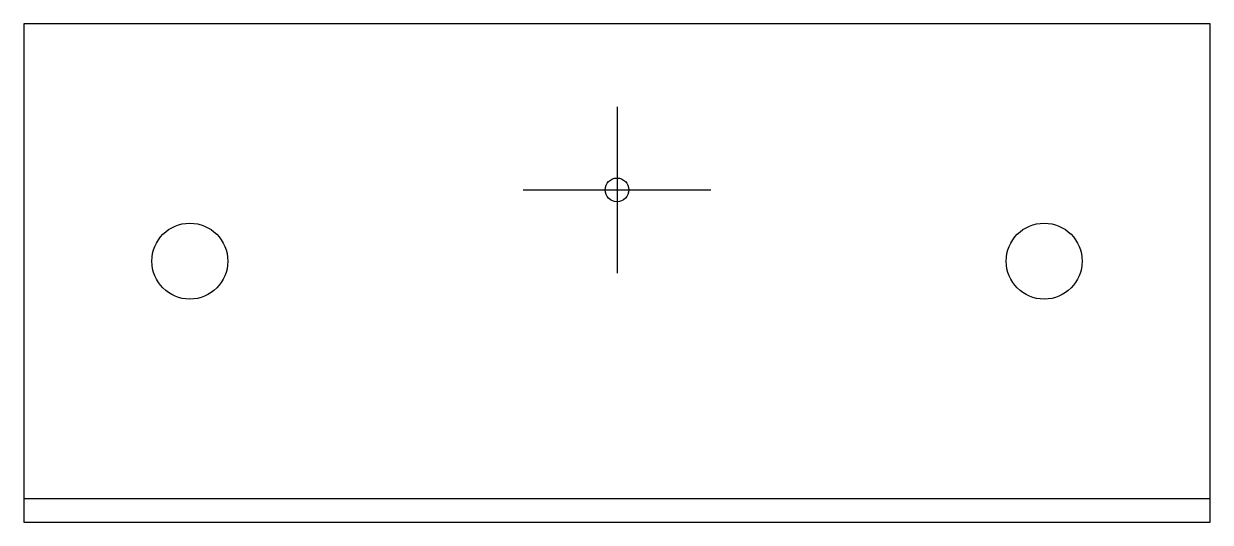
# Model space of a CAD drawing. Header units: millimetres. Extents: x 5.2 to 55.2, y 4.7 to 25.7.
import ezdxf

# ---------------------------------------------------------------- set-up
doc = ezdxf.new("R2010")
doc.units = ezdxf.units.MM
doc.layers.add('Osy', color=6, linetype='Continuous')
doc.layers.add('Prestavnik', color=1, linetype='Continuous')

msp = doc.modelspace()

# ---------------------------------------------------------------- linework, layer by layer
at = {"layer": 'Osy'}
for p, q in [((30.239, 22.209), (30.239, 15.209)), ((26.278, 18.709), (34.2, 18.709))]:
    msp.add_line(p, q, dxfattribs=at)
at = {"layer": 'Prestavnik'}
msp.add_line((5.239, 5.709), (55.239, 5.709), dxfattribs=at)
msp.add_lwpolyline([(5.239, 4.709), (55.239, 4.709), (55.239, 25.709), (5.239, 25.709)], close=True, dxfattribs=at)
for centre, radius in [((30.239, 18.709), 0.5), ((12.239, 15.709), 1.6), ((48.239, 15.709), 1.6)]:
    msp.add_circle(centre, radius, dxfattribs=at)

doc.saveas('drawing.dxf')
